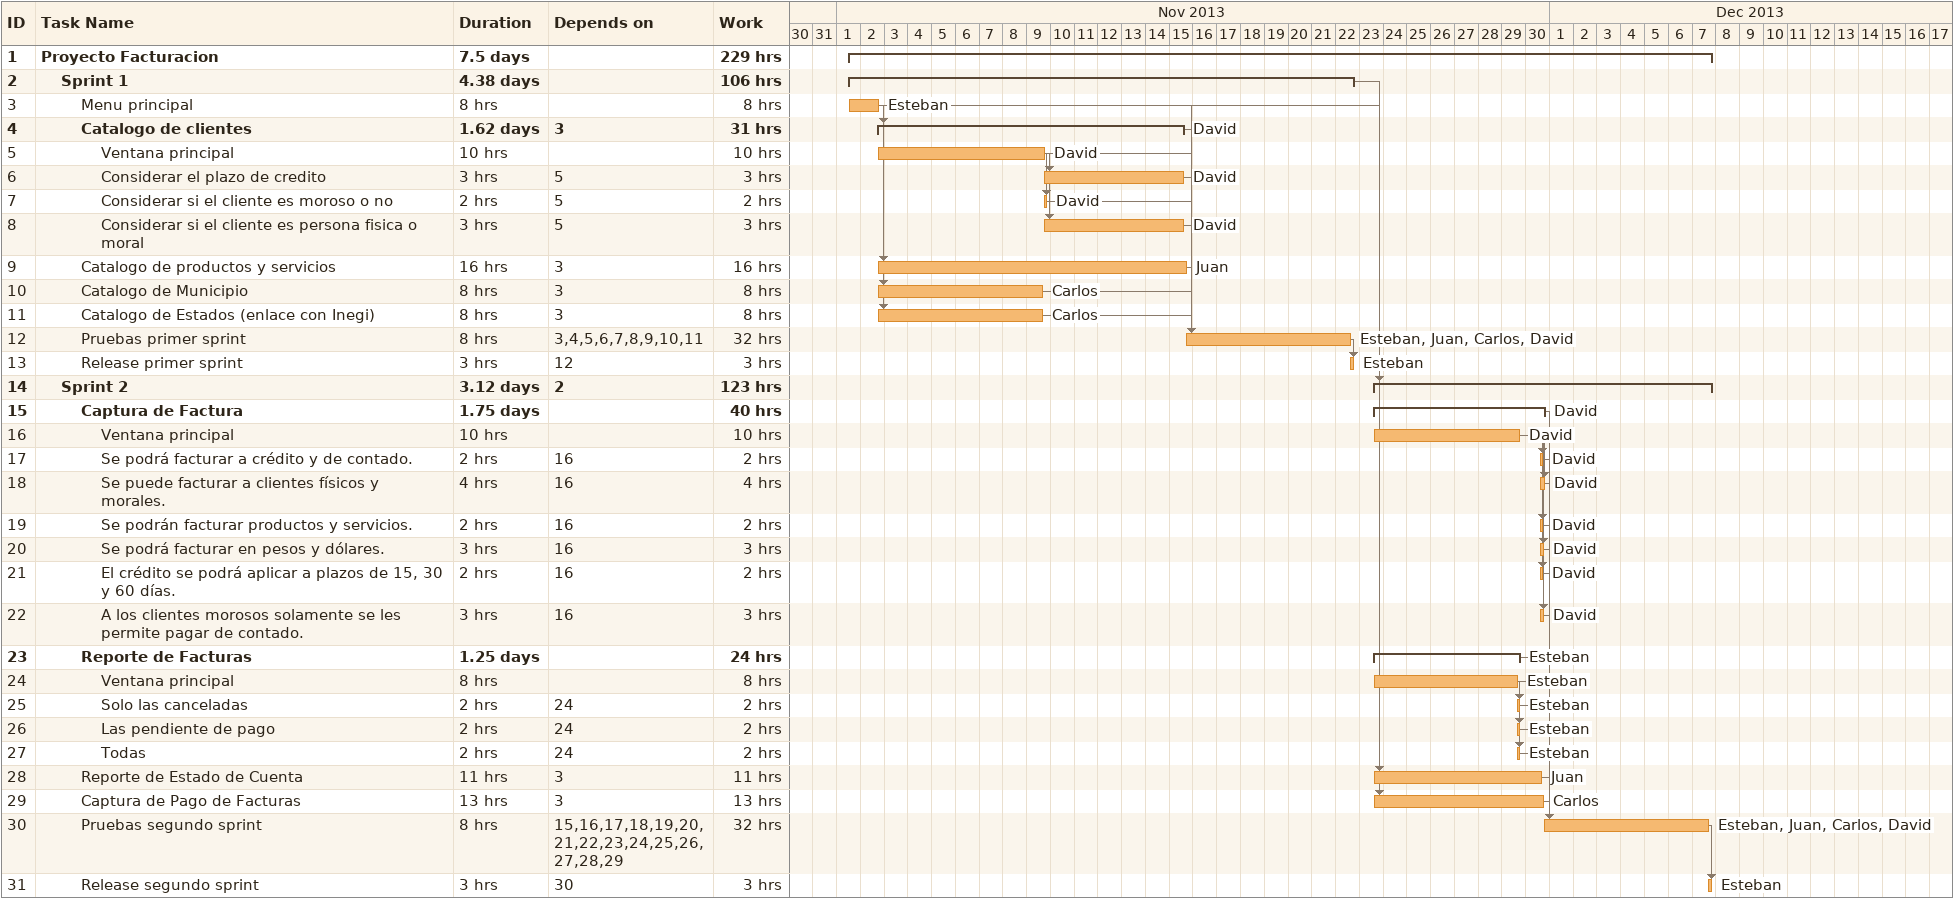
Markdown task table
| ID | Level | Task | Duration | Start | Finish | Predecessors | Resources | Work (h) |
|---|---|---|---|---|---|---|---|---|
| 1 | 1 | **Proyecto Facturacion** | 7.5d | 2013-11-01 | 2013-12-07 |  |  | 229 |
| 2 | 2 | **Sprint 1** | 4.38d | 2013-11-01 | 2013-11-22 |  |  | 106 |
| 3 | 3 | Menu principal | 8h | 2013-11-01 | 2013-11-02 |  | Esteban | 8 |
| 4 | 3 | **Catalogo de clientes** | 1.62d | 2013-11-02 | 2013-11-15 | 3 | David | 31 |
| 5 | 4 | Ventana principal | 10h | 2013-11-02 | 2013-11-09 |  | David | 10 |
| 6 | 4 | Considerar el plazo de credito | 3h | 2013-11-09 | 2013-11-15 | 5 | David | 3 |
| 7 | 4 | Considerar si el cliente es moroso o no | 2h | 2013-11-09 | 2013-11-09 | 5 | David | 2 |
| 8 | 4 | Considerar si el cliente es persona fisica o moral | 3h | 2013-11-09 | 2013-11-15 | 5 | David | 3 |
| 9 | 3 | Catalogo de productos y servicios | 16h | 2013-11-02 | 2013-11-15 | 3 | Juan | 16 |
| 10 | 3 | Catalogo de Municipio | 8h | 2013-11-02 | 2013-11-09 | 3 | Carlos | 8 |
| 11 | 3 | Catalogo de Estados (enlace con Inegi) | 8h | 2013-11-02 | 2013-11-09 | 3 | Carlos | 8 |
| 12 | 3 | Pruebas primer sprint | 8h | 2013-11-15 | 2013-11-22 | 3, 4, 5, 6, 7, 8, 9, 10, 11 | Esteban, Juan, Carlos, David | 32 |
| 13 | 3 | Release primer sprint | 3h | 2013-11-22 | 2013-11-22 | 12 | Esteban | 3 |
| 14 | 2 | **Sprint 2** | 3.12d | 2013-11-23 | 2013-12-07 | 2 |  | 123 |
| 15 | 3 | **Captura de Factura** | 1.75d | 2013-11-23 | 2013-11-30 |  | David | 40 |
| 16 | 4 | Ventana principal | 10h | 2013-11-23 | 2013-11-29 |  | David | 10 |
| 17 | 4 | Se podrá facturar a crédito y de contado. | 2h | 2013-11-30 | 2013-11-30 | 16 | David | 2 |
| 18 | 4 | Se puede facturar a clientes físicos y morales. | 4h | 2013-11-30 | 2013-11-30 | 16 | David | 4 |
| 19 | 4 | Se podrán facturar productos y servicios. | 2h | 2013-11-30 | 2013-11-30 | 16 | David | 2 |
| 20 | 4 | Se podrá facturar en pesos y dólares. | 3h | 2013-11-30 | 2013-11-30 | 16 | David | 3 |
| 21 | 4 | El crédito se podrá aplicar a plazos de 15, 30 y 60 días. | 2h | 2013-11-30 | 2013-11-30 | 16 | David | 2 |
| 22 | 4 | A los clientes morosos solamente se les permite pagar de contado. | 3h | 2013-11-30 | 2013-11-30 | 16 | David | 3 |
| 23 | 3 | **Reporte de Facturas** | 1.25d | 2013-11-23 | 2013-11-29 |  | Esteban | 24 |
| 24 | 4 | Ventana principal | 8h | 2013-11-23 | 2013-11-29 |  | Esteban | 8 |
| 25 | 4 | Solo las canceladas | 2h | 2013-11-29 | 2013-11-29 | 24 | Esteban | 2 |
| 26 | 4 | Las pendiente de pago | 2h | 2013-11-29 | 2013-11-29 | 24 | Esteban | 2 |
| 27 | 4 | Todas | 2h | 2013-11-29 | 2013-11-29 | 24 | Esteban | 2 |
| 28 | 3 | Reporte de Estado de Cuenta | 11h | 2013-11-23 | 2013-11-30 | 3 | Juan | 11 |
| 29 | 3 | Captura de Pago de Facturas | 13h | 2013-11-23 | 2013-11-30 | 3 | Carlos | 13 |
| 30 | 3 | Pruebas segundo sprint | 8h | 2013-11-30 | 2013-12-07 | 15, 16, 17, 18, 19, 20, 21, 22, 23, 24, 25, 26, 27, 28, 29 | Esteban, Juan, Carlos, David | 32 |
| 31 | 3 | Release segundo sprint | 3h | 2013-12-07 | 2013-12-07 | 30 | Esteban | 3 |
